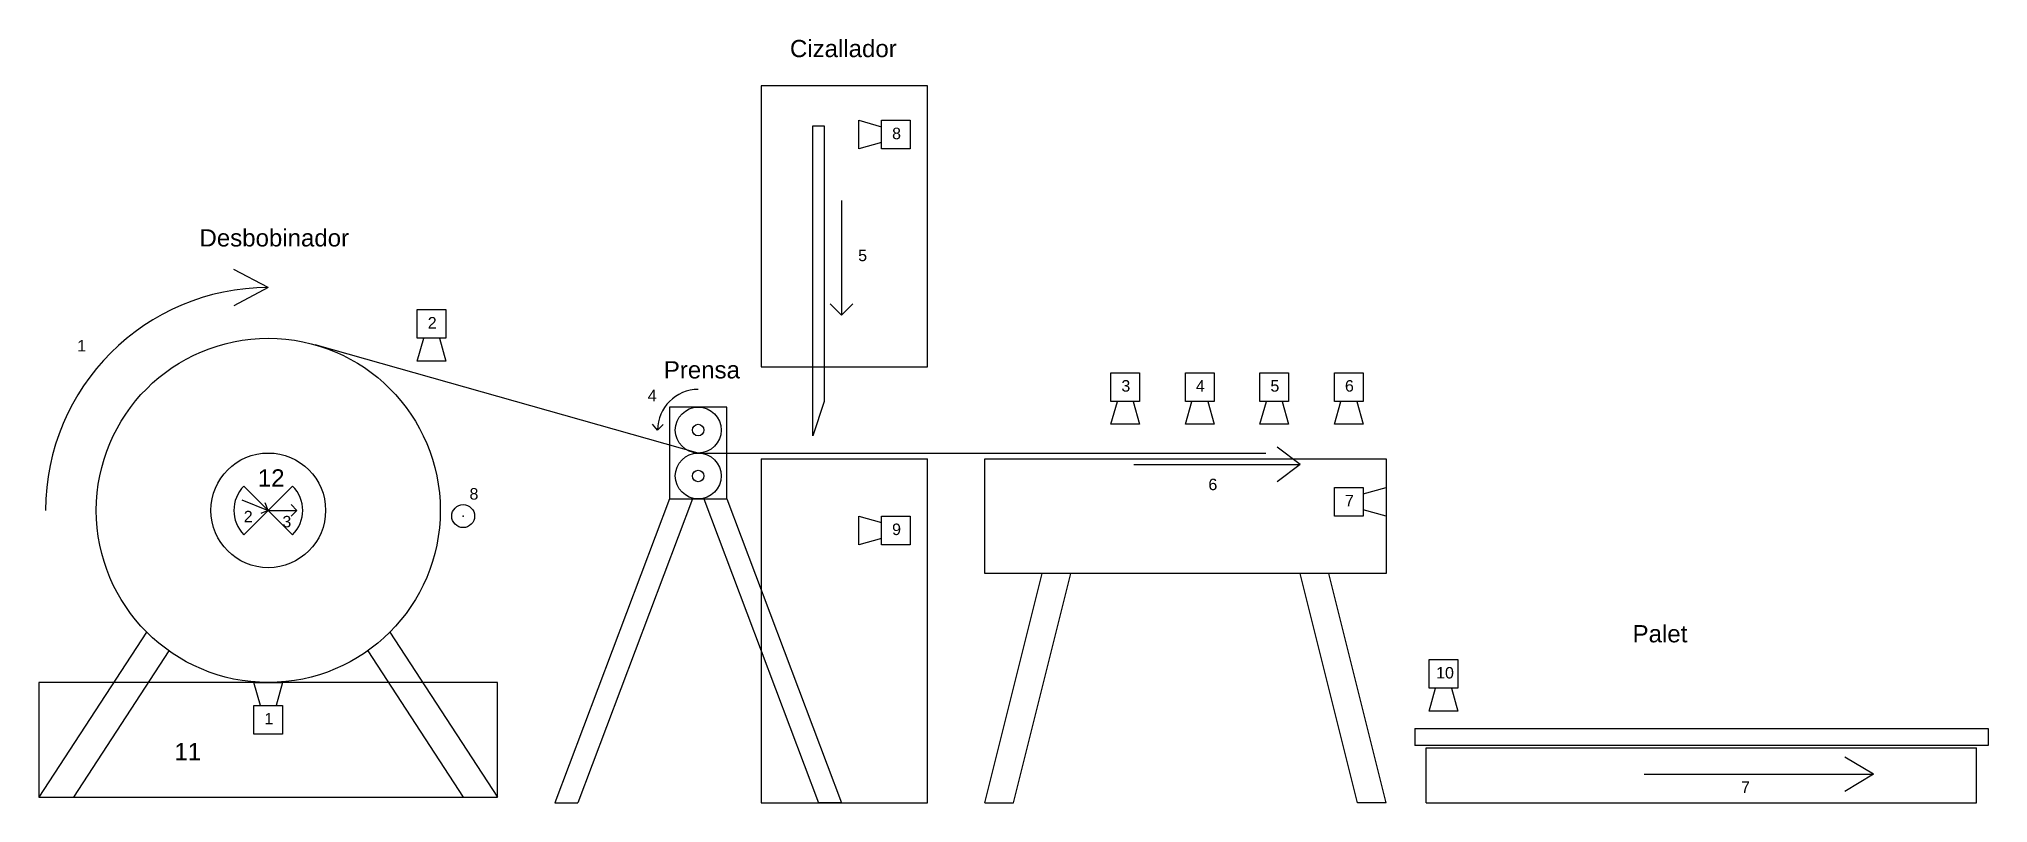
# Model space of a CAD drawing. Header units: inches. Extents: x 30 to 200, y 12 to 79.
import ezdxf

# ---------------------------------------------------------------- set-up
doc = ezdxf.new("R2010")
doc.units = ezdxf.units.IN
doc.header["$MEASUREMENT"] = 0
for name, color, linetype in [('Actuadores', 1, 'Continuous'), ('Maquinaria', 5, 'Continuous'), ('Sensores', 3, 'Continuous')]:
    doc.layers.add(name, color=color, linetype=linetype)
doc.styles.get("Standard").update_dxf_attribs({"font": 'arial.ttf'})

msp = doc.modelspace()

# ---------------------------------------------------------------- linework, layer by layer
for p, q in [((107.5, 75), (93, 75)), ((93, 75), (93, 50.5)), ((107.5, 50.5), (107.5, 75)), ((97.5, 44.5), (97.5, 71.5)), ((97.5, 71.5), (98.5, 71.5)), ((98.5, 71.5), (98.5, 47.5)), ((87.5, 43), (54.08, 52.44)), ((93, 50.5), (107.5, 50.5)), ((98.5, 47.5), (97.5, 44.5)), ((87.5, 43), (137, 43)), ((93, 42.5), (93, 12.5)), ((107.5, 12.5), (107.5, 42.5)), ((112.5, 42.5), (147.5, 42.5)), ((112.5, 32.5), (112.5, 42.5)), ((147.5, 42.5), (147.5, 32.5)), ((50, 38), (47.88, 40.12)), ((50, 38), (52.12, 40.12)), ((50, 38), (47.88, 35.88)), ((50, 38), (52.12, 35.88)), ((85, 39), (75, 12.5)), ((87, 39), (77, 12.5)), ((88, 39), (98, 12.5)), ((90, 39), (100, 12.5)), ((147.5, 32.5), (112.5, 32.5)), ((112.5, 12.5), (117.5, 32.5)), ((115, 12.5), (120, 32.5)), ((145, 12.5), (140, 32.5)), ((147.5, 12.5), (142.5, 32.5)), ((39.39, 27.39), (30, 13)), ((60.61, 27.39), (70, 13)), ((41.33, 25.76), (33, 13)), ((58.67, 25.76), (67, 13)), ((70, 23), (30, 23)), ((30, 23), (30, 13)), ((70, 13), (70, 23)), ((150, 19), (200, 19)), ((150, 19), (150, 17.5)), ((200, 19), (200, 17.5)), ((200, 17.5), (150, 17.5)), ((199, 12.5), (199, 17.3)), ((30, 13), (70, 13)), ((30, 13), (34, 13)), ((75, 12.5), (77, 12.5)), ((93, 12.5), (107.5, 12.5)), ((100, 12.5), (98, 12.5)), ((112.5, 12.5), (115, 12.5)), ((147.5, 12.5), (145, 12.5)), ((151, 12.5), (199, 12.5))]:
    msp.add_line(p, q)
for points in [[(90, 47), (85, 47), (85, 39), (90, 39), (90, 47)], [(93, 42.5), (107.5, 42.5)], [(151, 12.5), (151, 17.3), (199, 17.3)]]:
    msp.add_lwpolyline(points)
for centre, radius in [((50, 38), 15), ((87.5, 45), 2), ((87.5, 45), 0.5), ((87.5, 45), 0.5), ((87.5, 45), 0.5), ((87.5, 45), 0.5), ((50, 38), 5), ((87.5, 41), 2), ((87.5, 41), 0.5)]:
    msp.add_circle(centre, radius)
for start, end in [(135, 225), (315, 45)]:
    msp.add_arc((50, 38), 3, start, end)
at = {"layer": 'Actuadores'}
for p, q in [((100, 65), (100, 55)), ((50, 57.42), (47, 59)), ((50, 57.42), (47, 55.83)), ((100, 55), (99, 56)), ((100, 55), (101, 56)), ((100, 55), (101, 56)), ((83.96, 45), (83.5, 45.5)), ((83.96, 45), (84.45, 45.48)), ((140, 42), (138, 43.5)), ((125.5, 42), (140, 42)), ((140, 42), (138, 40.5)), ((47.68, 38.93), (50, 38)), ((50, 38), (49.35, 37.72)), ((50, 38), (49.72, 38.65)), ((50, 38), (52.5, 38)), ((52.5, 38), (52, 38.5)), ((52.5, 38), (52, 37.5)), ((190, 15), (187.5, 16.5)), ((170, 15), (190, 15)), ((190, 15), (187.5, 13.5))]:
    msp.add_line(p, q, dxfattribs=at)
msp.add_circle((67, 37.5), 1, dxfattribs=at)
for centre, radius in [((50, 38), 19.42), ((87.5, 45), 3.54)]:
    msp.add_arc(centre, radius, 90, 180, dxfattribs=at)
msp.add_point((67, 37.5), dxfattribs=at)
at = {"layer": 'Sensores'}
for p, q in [((101.5, 69.5), (101.5, 72)), ((101.5, 72), (103.5, 71.44)), ((103.5, 70.06), (101.5, 69.5)), ((63, 51), (63.56, 53)), ((64.94, 53), (65.5, 51)), ((65.5, 51), (63, 51)), ((123.5, 45.5), (124.06, 47.5)), ((125.44, 47.5), (126, 45.5)), ((130, 45.5), (130.56, 47.5)), ((131.94, 47.5), (132.5, 45.5)), ((136.5, 45.5), (137.06, 47.5)), ((138.44, 47.5), (139, 45.5)), ((143, 45.5), (143.56, 47.5)), ((144.94, 47.5), (145.5, 45.5)), ((126, 45.5), (123.5, 45.5)), ((132.5, 45.5), (130, 45.5)), ((139, 45.5), (136.5, 45.5)), ((145.5, 45.5), (143, 45.5)), ((145.5, 39.44), (147.5, 40)), ((147.5, 40), (147.5, 37.5)), ((101.5, 35), (101.5, 37.5)), ((101.5, 37.5), (103.5, 36.94)), ((147.5, 37.5), (145.5, 38.06)), ((103.5, 35.56), (101.5, 35)), ((49.31, 21), (48.75, 23)), ((48.75, 23), (51.25, 23)), ((51.25, 23), (50.69, 21)), ((151.25, 20.5), (151.81, 22.5)), ((153.19, 22.5), (153.75, 20.5)), ((153.75, 20.5), (151.25, 20.5))]:
    msp.add_line(p, q, dxfattribs=at)
for points in [[(106, 69.5), (103.5, 69.5), (103.5, 72), (106, 72)], [(65.5, 55.5), (65.5, 53), (63, 53), (63, 55.5)], [(126, 50), (126, 47.5), (123.5, 47.5), (123.5, 50)], [(132.5, 50), (132.5, 47.5), (130, 47.5), (130, 50)], [(139, 50), (139, 47.5), (136.5, 47.5), (136.5, 50)], [(145.5, 50), (145.5, 47.5), (143, 47.5), (143, 50)], [(143, 40), (145.5, 40), (145.5, 37.5), (143, 37.5)], [(106, 35), (103.5, 35), (103.5, 37.5), (106, 37.5)], [(153.75, 25), (153.75, 22.5), (151.25, 22.5), (151.25, 25)], [(48.75, 18.5), (48.75, 21), (51.25, 21), (51.25, 18.5)]]:
    msp.add_lwpolyline(points, close=True, dxfattribs=at)

# ---------------------------------------------------------------- texts
at = {"layer": 'Actuadores', "char_height": 1, "attachment_point": 1}
for s, insert in [('5', (101.45, 60.72)), ('1', (33.34, 52.85)), ('4', (83.1, 48.51)), ('8', (67.55, 39.94)), ('6', (132, 40.76)), ('2', (47.86, 37.96)), ('3', (51.23, 37.52)), ('7', (178.46, 14.38))]:
    msp.add_mtext_dynamic_manual_height_columns(s, width=7, gutter_width=1, heights=[0], dxfattribs=dict(at, insert=insert))
at = {"layer": 'Maquinaria', "char_height": 1.5, "attachment_point": 1}
for s, insert in [('Cizallador', (95.5, 79)), ('Desbobinador', (44, 62.5)), ('Prensa', (84.5, 51)), ('Palet', (169, 28))]:
    msp.add_mtext_dynamic_manual_height_columns(s, width=32, gutter_width=1, heights=[0], dxfattribs=dict(at, insert=insert))
at = {"layer": 'Sensores', "attachment_point": 1}
for s, width, insert, char_height in [('8', 2.5, (104.41, 71.35), 1), ('2', 2.5, (63.91, 54.85), 1), ('3', 2.5, (124.41, 49.35), 1), ('4', 2.5, (130.91, 49.35), 1), ('5', 2.5, (137.41, 49.35), 1), ('6', 2.5, (143.91, 49.35), 1), ('12', 4.6127, (49.09, 41.58), 1.5), ('7', 2.5, (143.91, 39.35), 1), ('9', 2.5, (104.41, 36.85), 1), ('10', 2.5, (151.86, 24.35), 1), ('1', 2.5, (49.66, 20.35), 1), ('11', 7.0788, (41.81, 17.73), 1.5)]:
    msp.add_mtext_dynamic_manual_height_columns(s, width=width, gutter_width=1, heights=[0], dxfattribs=dict(at, insert=insert, char_height=char_height))

doc.saveas('drawing.dxf')
